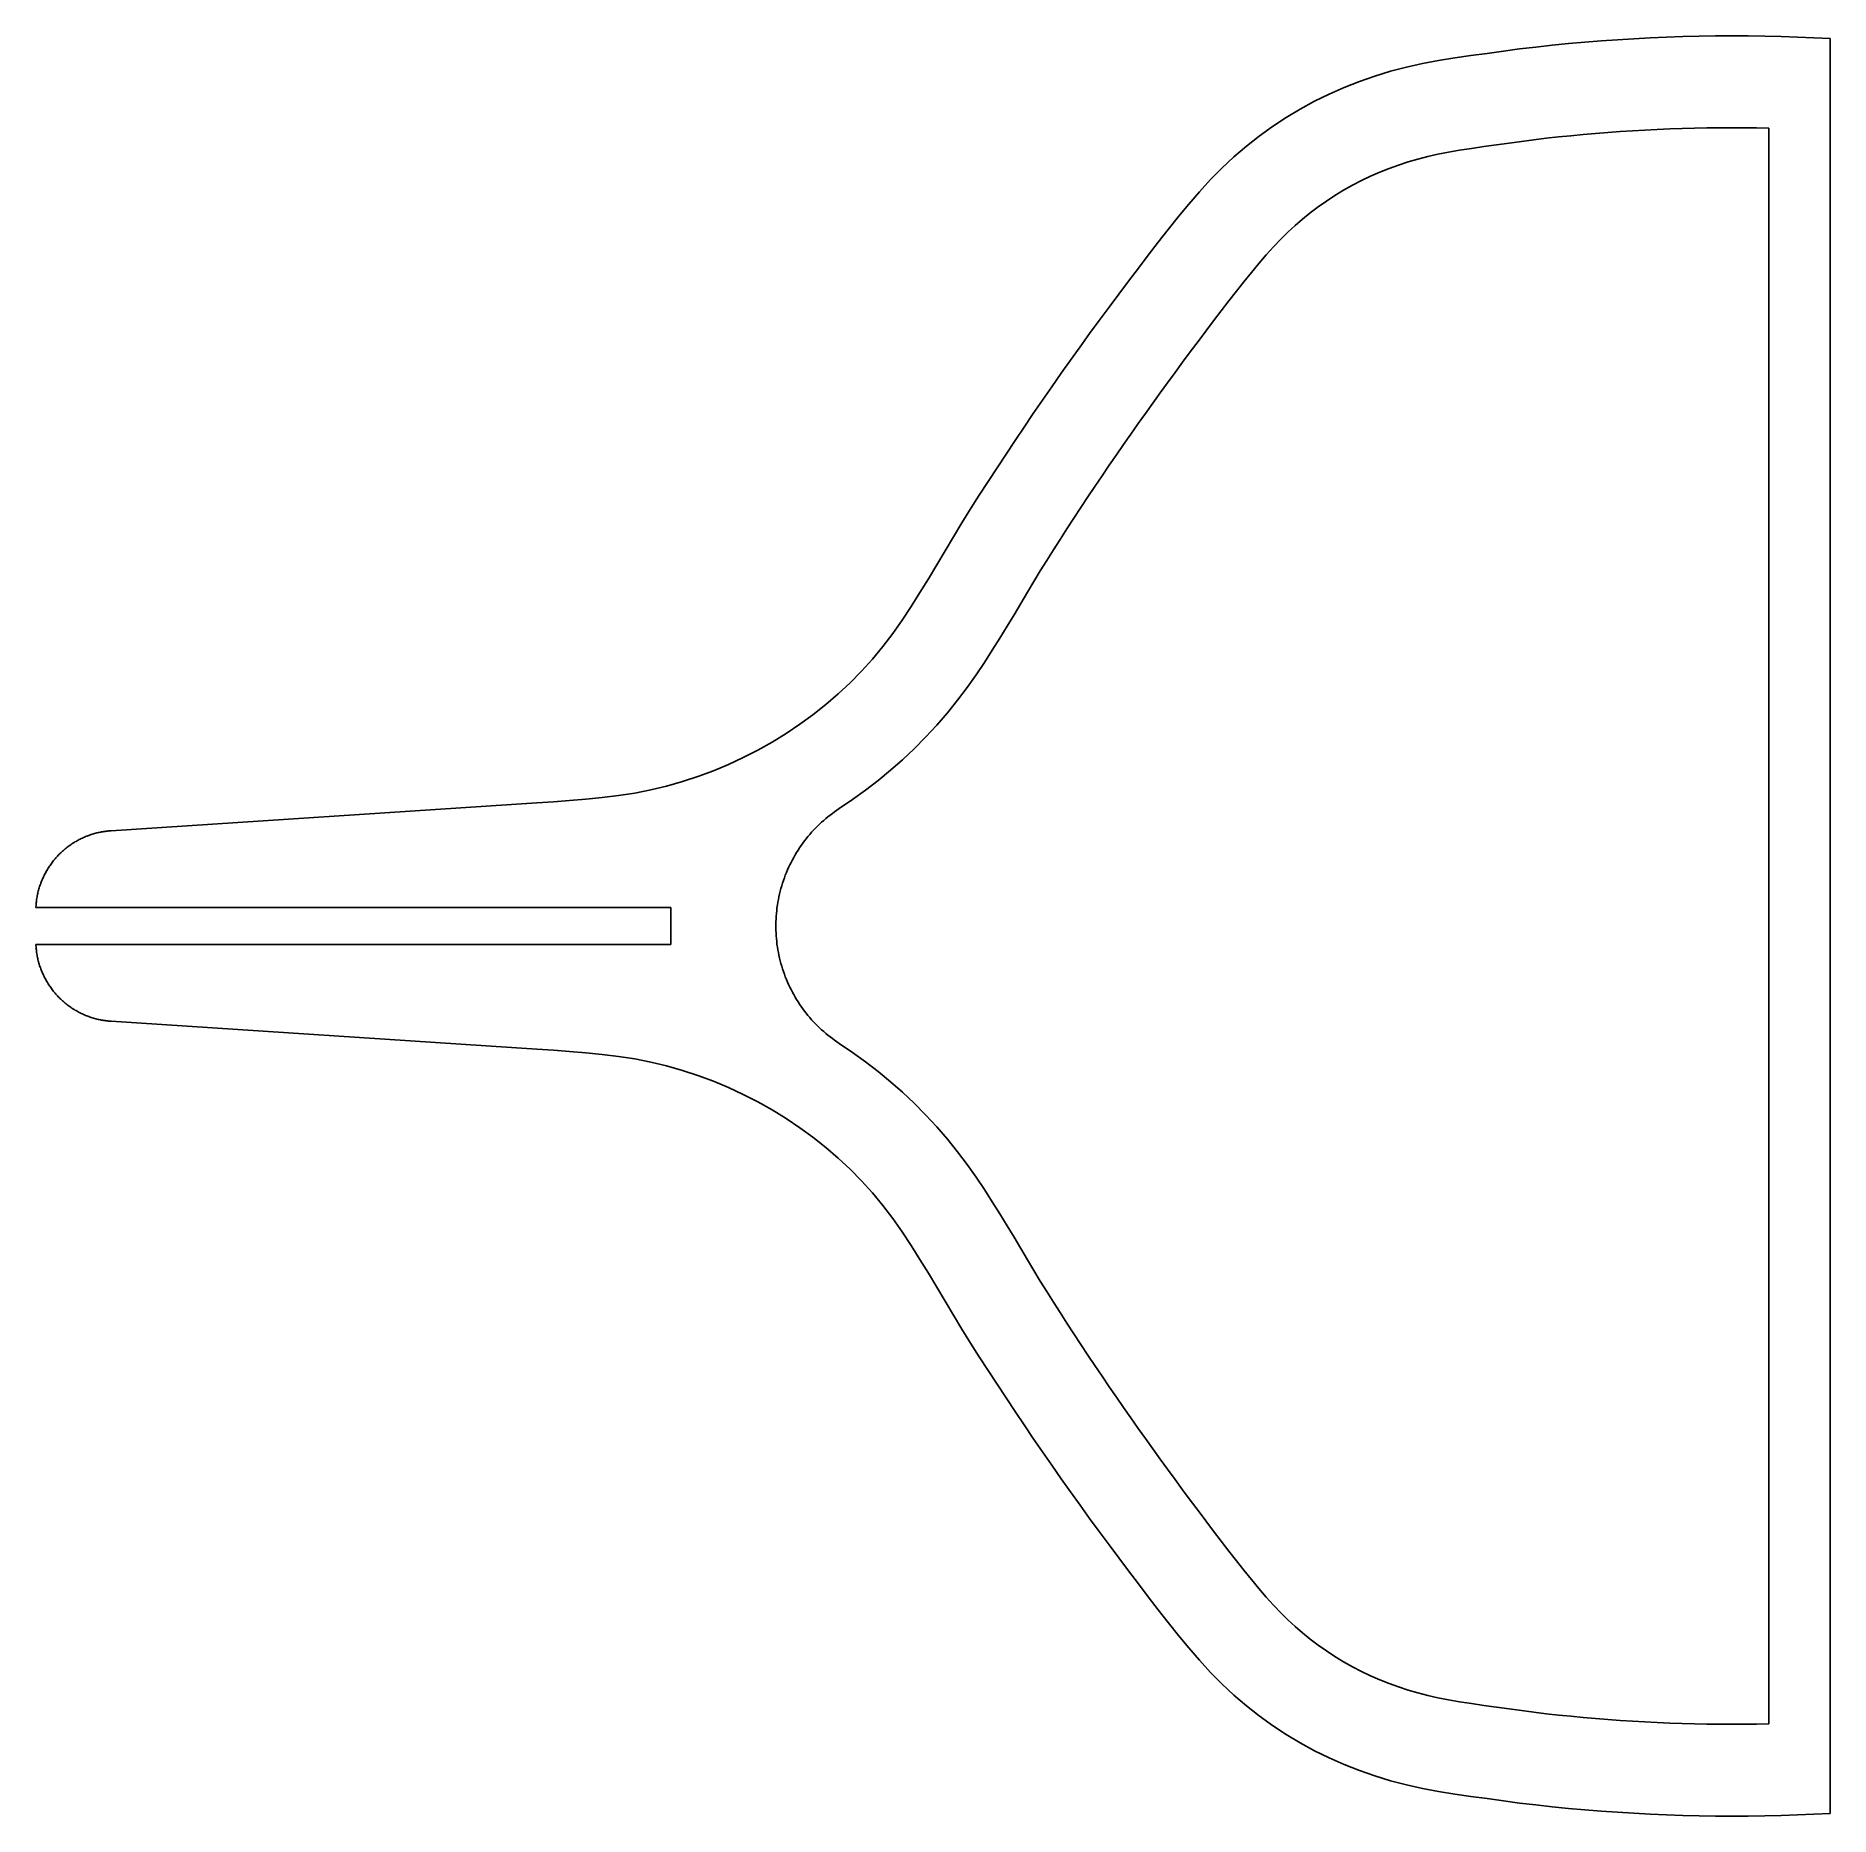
# Model space of a CAD drawing. Header units: metres. Extents: x -299 to -6, y -145 to 145.
import ezdxf

# ---------------------------------------------------------------- set-up
doc = ezdxf.new("R2010")
doc.units = ezdxf.units.M

msp = doc.modelspace()

# ---------------------------------------------------------------- linework, layer by layer
for p, q in [((-51.38, 143.77), (-54.03, 143.48)), ((-48.72, 144.04), (-51.38, 143.77)), ((-46.06, 144.28), (-48.72, 144.04)), ((-43.39, 144.49), (-46.06, 144.28)), ((-40.73, 144.68), (-43.39, 144.49)), ((-38.06, 144.84), (-40.73, 144.68)), ((-35.39, 144.98), (-38.06, 144.84)), ((-32.72, 145.1), (-35.39, 144.98)), ((-30.05, 145.18), (-32.72, 145.1)), ((-27.38, 145.25), (-30.05, 145.18)), ((-24.7, 145.29), (-27.38, 145.25)), ((-22.03, 145.3), (-24.7, 145.29)), ((-19.36, 145.29), (-22.03, 145.3)), ((-16.68, 145.25), (-19.36, 145.29)), ((-14.01, 145.19), (-16.68, 145.25)), ((-11.34, 145.1), (-14.01, 145.19)), ((-8.67, 144.99), (-11.34, 145.1)), ((-6, 144.85), (-8.67, 144.99)), ((-6, 144.85), (-6, -144.85)), ((-72.54, 140.78), (-75.15, 140.21)), ((-69.92, 141.27), (-72.54, 140.78)), ((-67.28, 141.69), (-69.92, 141.27)), ((-64.63, 142.08), (-67.28, 141.69)), ((-61.99, 142.45), (-64.63, 142.08)), ((-59.34, 142.82), (-61.99, 142.45)), ((-56.69, 143.16), (-59.34, 142.82)), ((-54.03, 143.48), (-56.69, 143.16)), ((-82.83, 137.87), (-85.32, 136.89)), ((-80.3, 138.75), (-82.83, 137.87)), ((-77.74, 139.53), (-80.3, 138.75)), ((-75.15, 140.21), (-77.74, 139.53)), ((-87.76, 135.8), (-90.16, 134.62)), ((-85.32, 136.89), (-87.76, 135.8)), ((-94.79, 131.95), (-97.03, 130.49)), ((-92.5, 133.33), (-94.79, 131.95)), ((-90.16, 134.62), (-92.5, 133.33)), ((-99.2, 128.93), (-101.3, 127.28)), ((-97.03, 130.49), (-99.2, 128.93)), ((-48.33, 129.01), (-50.34, 128.8)), ((-46.32, 129.2), (-48.33, 129.01)), ((-44.31, 129.37), (-46.32, 129.2)), ((-42.3, 129.53), (-44.31, 129.37)), ((-40.28, 129.67), (-42.3, 129.53)), ((-38.26, 129.8), (-40.28, 129.67)), ((-36.24, 129.92), (-38.26, 129.8)), ((-34.21, 130.02), (-36.24, 129.92)), ((-32.19, 130.1), (-34.21, 130.02)), ((-30.17, 130.17), (-32.19, 130.1)), ((-28.14, 130.23), (-30.17, 130.17)), ((-26.12, 130.27), (-28.14, 130.23)), ((-24.1, 130.29), (-26.12, 130.27)), ((-22.07, 130.3), (-24.1, 130.29)), ((-20.05, 130.29), (-22.07, 130.3)), ((-18.02, 130.27), (-20.05, 130.29)), ((-16, 130.23), (-18.02, 130.27)), ((-16, -130.23), (-16, 130.23)), ((-101.3, 127.28), (-103.33, 125.55)), ((-70.04, 125.98), (-71.69, 125.61)), ((-68.32, 126.32), (-70.04, 125.98)), ((-66.48, 126.63), (-68.32, 126.32)), ((-64.55, 126.93), (-66.48, 126.63)), ((-62.53, 127.23), (-64.55, 126.93)), ((-60.46, 127.52), (-62.53, 127.23)), ((-58.4, 127.81), (-60.46, 127.52)), ((-56.37, 128.08), (-58.4, 127.81)), ((-54.35, 128.34), (-56.37, 128.08)), ((-52.34, 128.58), (-54.35, 128.34)), ((-50.34, 128.8), (-52.34, 128.58)), ((-105.28, 123.73), (-107.14, 121.83)), ((-103.33, 125.55), (-105.28, 123.73)), ((-79.53, 123.05), (-81.03, 122.39)), ((-78.01, 123.66), (-79.53, 123.05)), ((-76.47, 124.22), (-78.01, 123.66)), ((-74.89, 124.73), (-76.47, 124.22)), ((-73.31, 125.19), (-74.89, 124.73)), ((-71.69, 125.61), (-73.31, 125.19)), ((-107.14, 121.83), (-108.94, 119.86)), ((-85.42, 120.1), (-86.83, 119.24)), ((-83.97, 120.92), (-85.42, 120.1)), ((-82.51, 121.68), (-83.97, 120.92)), ((-81.03, 122.39), (-82.51, 121.68)), ((-110.69, 117.85), (-112.39, 115.8)), ((-108.94, 119.86), (-110.69, 117.85)), ((-89.57, 117.4), (-90.87, 116.41)), ((-88.22, 118.34), (-89.57, 117.4)), ((-86.83, 119.24), (-88.22, 118.34)), ((-112.39, 115.8), (-114.06, 113.72)), ((-93.34, 114.36), (-94.51, 113.27)), ((-92.14, 115.4), (-93.34, 114.36)), ((-90.87, 116.41), (-92.14, 115.4)), ((-115.7, 111.62), (-117.32, 109.51)), ((-114.06, 113.72), (-115.7, 111.62)), ((-95.67, 112.12), (-96.85, 110.88)), ((-94.51, 113.27), (-95.67, 112.12)), ((-117.32, 109.51), (-118.93, 107.38)), ((-98.04, 109.55), (-99.25, 108.14)), ((-96.85, 110.88), (-98.04, 109.55)), ((-118.93, 107.38), (-120.53, 105.26)), ((-100.47, 106.68), (-101.69, 105.17)), ((-99.25, 108.14), (-100.47, 106.68)), ((-122.13, 103.13), (-123.72, 100.99)), ((-120.53, 105.26), (-122.13, 103.13)), ((-102.92, 103.62), (-104.15, 102.03)), ((-101.69, 105.17), (-102.92, 103.62)), ((-123.72, 100.99), (-125.31, 98.86)), ((-105.39, 100.41), (-106.65, 98.76)), ((-104.15, 102.03), (-105.39, 100.41)), ((-126.88, 96.71), (-128.45, 94.55)), ((-125.31, 98.86), (-126.88, 96.71)), ((-107.91, 97.08), (-109.18, 95.39)), ((-106.65, 98.76), (-107.91, 97.08)), ((-128.45, 94.55), (-130, 92.39)), ((-109.18, 95.39), (-110.45, 93.7)), ((-130, 92.39), (-131.54, 90.22)), ((-111.7, 92.03), (-112.94, 90.36)), ((-110.45, 93.7), (-111.7, 92.03)), ((-133.06, 88.03), (-134.58, 85.84)), ((-131.54, 90.22), (-133.06, 88.03)), ((-114.17, 88.69), (-115.38, 87.02)), ((-112.94, 90.36), (-114.17, 88.69)), ((-134.58, 85.84), (-136.08, 83.65)), ((-116.59, 85.36), (-117.78, 83.68)), ((-115.38, 87.02), (-116.59, 85.36)), ((-136.08, 83.65), (-137.57, 81.44)), ((-117.78, 83.68), (-118.97, 82)), ((-139.05, 79.23), (-140.53, 77.01)), ((-137.57, 81.44), (-139.05, 79.23)), ((-120.16, 80.31), (-121.34, 78.62)), ((-118.97, 82), (-120.16, 80.31)), ((-140.53, 77.01), (-141.99, 74.79)), ((-122.51, 76.91), (-123.68, 75.2)), ((-121.34, 78.62), (-122.51, 76.91)), ((-141.99, 74.79), (-143.45, 72.56)), ((-124.85, 73.48), (-126.01, 71.76)), ((-123.68, 75.2), (-124.85, 73.48)), ((-144.89, 70.32), (-146.31, 68.07)), ((-143.45, 72.56), (-144.89, 70.32)), ((-126.01, 71.76), (-127.16, 70.03)), ((-146.31, 68.07), (-147.72, 65.81)), ((-128.31, 68.29), (-129.45, 66.56)), ((-127.16, 70.03), (-128.31, 68.29)), ((-147.72, 65.81), (-149.1, 63.54)), ((-130.58, 64.83), (-131.7, 63.1)), ((-129.45, 66.56), (-130.58, 64.83)), ((-149.1, 63.54), (-150.46, 61.26)), ((-131.7, 63.1), (-132.8, 61.38)), ((-151.83, 58.97), (-153.2, 56.69)), ((-150.46, 61.26), (-151.83, 58.97)), ((-133.88, 59.67), (-134.93, 57.96)), ((-132.8, 61.38), (-133.88, 59.67)), ((-153.2, 56.69), (-154.59, 54.42)), ((-135.98, 56.24), (-137.04, 54.48)), ((-134.93, 57.96), (-135.98, 56.24)), ((-154.59, 54.42), (-156.01, 52.16)), ((-137.04, 54.48), (-138.12, 52.67)), ((-157.48, 49.94), (-159.02, 47.76)), ((-156.01, 52.16), (-157.48, 49.94)), ((-139.22, 50.82), (-140.36, 48.92)), ((-138.12, 52.67), (-139.22, 50.82)), ((-159.02, 47.76), (-160.62, 45.63)), ((-141.54, 46.99), (-142.77, 45.03)), ((-140.36, 48.92), (-141.54, 46.99)), ((-160.62, 45.63), (-162.32, 43.58)), ((-142.77, 45.03), (-144.06, 43.03)), ((-164.1, 41.6), (-165.98, 39.71)), ((-162.32, 43.58), (-164.1, 41.6)), ((-144.06, 43.03), (-145.43, 41)), ((-165.98, 39.71), (-167.94, 37.89)), ((-146.88, 38.95), (-148.43, 36.88)), ((-145.43, 41), (-146.88, 38.95)), ((-169.96, 36.15), (-172.06, 34.49)), ((-167.94, 37.89), (-169.96, 36.15)), ((-148.43, 36.88), (-150.08, 34.81)), ((-174.21, 32.92), (-176.43, 31.43)), ((-172.06, 34.49), (-174.21, 32.92)), ((-151.84, 32.77), (-153.67, 30.82)), ((-150.08, 34.81), (-151.84, 32.77)), ((-178.71, 30.03), (-181.04, 28.72)), ((-176.43, 31.43), (-178.71, 30.03)), ((-153.67, 30.82), (-155.54, 28.94)), ((-185.84, 26.38), (-188.31, 25.35)), ((-183.42, 27.5), (-185.84, 26.38)), ((-181.04, 28.72), (-183.42, 27.5)), ((-157.45, 27.15), (-159.41, 25.43)), ((-155.54, 28.94), (-157.45, 27.15)), ((-193.36, 23.58), (-195.93, 22.84)), ((-190.82, 24.42), (-193.36, 23.58)), ((-188.31, 25.35), (-190.82, 24.42)), ((-161.42, 23.77), (-163.48, 22.18)), ((-159.41, 25.43), (-161.42, 23.77)), ((-209.1, 20.69), (-211.77, 20.46)), ((-206.44, 20.95), (-209.1, 20.69)), ((-203.79, 21.28), (-206.44, 20.95)), ((-201.15, 21.69), (-203.79, 21.28)), ((-198.53, 22.21), (-201.15, 21.69)), ((-195.93, 22.84), (-198.53, 22.21)), ((-165.59, 20.65), (-167.75, 19.18)), ((-163.48, 22.18), (-165.59, 20.65)), ((-217.1, 20.08), (-286.64, 15.55)), ((-214.43, 20.26), (-217.1, 20.08)), ((-211.77, 20.46), (-214.43, 20.26)), ((-169.6, 17.83), (-169.96, 17.54)), ((-169.24, 18.11), (-169.6, 17.83)), ((-168.88, 18.39), (-169.24, 18.11)), ((-168.51, 18.66), (-168.88, 18.39)), ((-168.13, 18.92), (-168.51, 18.66)), ((-167.75, 19.18), (-168.13, 18.92)), ((-290.6, 14.66), (-290.78, 14.59)), ((-290.42, 14.73), (-290.6, 14.66)), ((-290.24, 14.8), (-290.42, 14.73)), ((-290.06, 14.86), (-290.24, 14.8)), ((-289.87, 14.92), (-290.06, 14.86)), ((-289.69, 14.98), (-289.87, 14.92)), ((-289.5, 15.04), (-289.69, 14.98)), ((-289.31, 15.09), (-289.5, 15.04)), ((-289.13, 15.14), (-289.31, 15.09)), ((-288.94, 15.19), (-289.13, 15.14)), ((-288.75, 15.24), (-288.94, 15.19)), ((-288.56, 15.28), (-288.75, 15.24)), ((-288.37, 15.32), (-288.56, 15.28)), ((-288.18, 15.35), (-288.37, 15.32)), ((-287.99, 15.39), (-288.18, 15.35)), ((-287.8, 15.42), (-287.99, 15.39)), ((-287.61, 15.45), (-287.8, 15.42)), ((-287.41, 15.47), (-287.61, 15.45)), ((-287.22, 15.5), (-287.41, 15.47)), ((-287.03, 15.52), (-287.22, 15.5)), ((-286.83, 15.53), (-287.03, 15.52)), ((-286.64, 15.55), (-286.83, 15.53)), ((-172.56, 14.96), (-172.86, 14.6)), ((-172.26, 15.3), (-172.56, 14.96)), ((-171.95, 15.64), (-172.26, 15.3)), ((-171.63, 15.97), (-171.95, 15.64)), ((-171.31, 16.3), (-171.63, 15.97)), ((-170.98, 16.62), (-171.31, 16.3)), ((-170.65, 16.93), (-170.98, 16.62)), ((-170.3, 17.24), (-170.65, 16.93)), ((-169.96, 17.54), (-170.3, 17.24)), ((-294.97, 11.83), (-295.11, 11.69)), ((-294.83, 11.96), (-294.97, 11.83)), ((-294.69, 12.1), (-294.83, 11.96)), ((-294.54, 12.23), (-294.69, 12.1)), ((-294.4, 12.35), (-294.54, 12.23)), ((-294.25, 12.48), (-294.4, 12.35)), ((-294.1, 12.6), (-294.25, 12.48)), ((-293.95, 12.73), (-294.1, 12.6)), ((-293.8, 12.85), (-293.95, 12.73)), ((-293.64, 12.96), (-293.8, 12.85)), ((-293.49, 13.08), (-293.64, 12.96)), ((-293.33, 13.19), (-293.49, 13.08)), ((-293.17, 13.3), (-293.33, 13.19)), ((-293.01, 13.41), (-293.17, 13.3)), ((-292.85, 13.51), (-293.01, 13.41)), ((-292.68, 13.62), (-292.85, 13.51)), ((-292.52, 13.72), (-292.68, 13.62)), ((-292.35, 13.82), (-292.52, 13.72)), ((-292.18, 13.91), (-292.35, 13.82)), ((-292.01, 14.01), (-292.18, 13.91)), ((-291.84, 14.1), (-292.01, 14.01)), ((-291.66, 14.18), (-291.84, 14.1)), ((-291.49, 14.27), (-291.66, 14.18)), ((-291.32, 14.35), (-291.49, 14.27)), ((-291.14, 14.43), (-291.32, 14.35)), ((-290.96, 14.51), (-291.14, 14.43)), ((-290.78, 14.59), (-290.96, 14.51)), ((-174.73, 11.99), (-174.96, 11.6)), ((-174.48, 12.38), (-174.73, 11.99)), ((-174.23, 12.77), (-174.48, 12.38)), ((-173.97, 13.14), (-174.23, 12.77)), ((-173.7, 13.52), (-173.97, 13.14)), ((-173.43, 13.89), (-173.7, 13.52)), ((-173.15, 14.25), (-173.43, 13.89)), ((-172.86, 14.6), (-173.15, 14.25)), ((-297.21, 8.92), (-297.3, 8.75)), ((-297.11, 9.08), (-297.21, 8.92)), ((-297.01, 9.25), (-297.11, 9.08)), ((-296.91, 9.42), (-297.01, 9.25)), ((-296.81, 9.58), (-296.91, 9.42)), ((-296.7, 9.74), (-296.81, 9.58)), ((-296.59, 9.9), (-296.7, 9.74)), ((-296.48, 10.06), (-296.59, 9.9)), ((-296.37, 10.22), (-296.48, 10.06)), ((-296.25, 10.37), (-296.37, 10.22)), ((-296.13, 10.53), (-296.25, 10.37)), ((-296.01, 10.68), (-296.13, 10.53)), ((-295.89, 10.83), (-296.01, 10.68)), ((-295.76, 10.98), (-295.89, 10.83)), ((-295.64, 11.12), (-295.76, 10.98)), ((-295.51, 11.27), (-295.64, 11.12)), ((-295.38, 11.41), (-295.51, 11.27)), ((-295.24, 11.55), (-295.38, 11.41)), ((-295.11, 11.69), (-295.24, 11.55)), ((-176.21, 9.15), (-176.39, 8.72)), ((-176.02, 9.57), (-176.21, 9.15)), ((-175.83, 9.98), (-176.02, 9.57)), ((-175.62, 10.39), (-175.83, 9.98)), ((-175.41, 10.8), (-175.62, 10.39)), ((-175.19, 11.2), (-175.41, 10.8)), ((-174.96, 11.6), (-175.19, 11.2)), ((-298.46, 5.87), (-298.51, 5.68)), ((-298.41, 6.06), (-298.46, 5.87)), ((-298.35, 6.24), (-298.41, 6.06)), ((-298.3, 6.43), (-298.35, 6.24)), ((-298.24, 6.61), (-298.3, 6.43)), ((-298.17, 6.8), (-298.24, 6.61)), ((-298.11, 6.98), (-298.17, 6.8)), ((-298.04, 7.16), (-298.11, 6.98)), ((-297.97, 7.34), (-298.04, 7.16)), ((-297.89, 7.52), (-297.97, 7.34)), ((-297.82, 7.7), (-297.89, 7.52)), ((-297.74, 7.88), (-297.82, 7.7)), ((-297.66, 8.05), (-297.74, 7.88)), ((-297.57, 8.23), (-297.66, 8.05)), ((-297.49, 8.4), (-297.57, 8.23)), ((-297.4, 8.57), (-297.49, 8.4)), ((-297.3, 8.75), (-297.4, 8.57)), ((-177.28, 6.12), (-177.4, 5.68)), ((-177.15, 6.56), (-177.28, 6.12)), ((-177.02, 7), (-177.15, 6.56)), ((-176.87, 7.44), (-177.02, 7)), ((-176.72, 7.87), (-176.87, 7.44)), ((-176.56, 8.3), (-176.72, 7.87)), ((-176.39, 8.72), (-176.56, 8.3)), ((-298.89, 3.19), (-298.9, 3)), ((-195.26, 3), (-298.9, 3)), ((-298.88, 3.39), (-298.89, 3.19)), ((-298.87, 3.58), (-298.88, 3.39)), ((-298.85, 3.77), (-298.87, 3.58)), ((-298.83, 3.97), (-298.85, 3.77)), ((-298.8, 4.16), (-298.83, 3.97)), ((-298.78, 4.35), (-298.8, 4.16)), ((-298.75, 4.54), (-298.78, 4.35)), ((-298.71, 4.74), (-298.75, 4.54)), ((-298.68, 4.93), (-298.71, 4.74)), ((-298.64, 5.12), (-298.68, 4.93)), ((-298.6, 5.31), (-298.64, 5.12)), ((-298.56, 5.49), (-298.6, 5.31)), ((-298.51, 5.68), (-298.56, 5.49)), ((-195.26, 3), (-195.26, -3)), ((-177.92, 2.97), (-177.97, 2.52)), ((-177.85, 3.43), (-177.92, 2.97)), ((-177.78, 3.88), (-177.85, 3.43)), ((-177.7, 4.33), (-177.78, 3.88)), ((-177.61, 4.78), (-177.7, 4.33)), ((-177.51, 5.23), (-177.61, 4.78)), ((-177.4, 5.68), (-177.51, 5.23)), ((-178.1, 0.69), (-178.11, 0.23)), ((-178.11, 0.23), (-178.11, -0.23)), ((-178.08, 1.15), (-178.1, 0.69)), ((-178.06, 1.6), (-178.08, 1.15)), ((-178.02, 2.06), (-178.06, 1.6)), ((-177.97, 2.52), (-178.02, 2.06)), ((-178.11, -0.23), (-178.1, -0.69)), ((-178.1, -0.69), (-178.08, -1.15)), ((-178.08, -1.15), (-178.06, -1.6)), ((-178.06, -1.6), (-178.02, -2.06)), ((-178.02, -2.06), (-177.97, -2.52)), ((-177.97, -2.52), (-177.92, -2.97)), ((-195.26, -3), (-298.9, -3)), ((-298.89, -3.19), (-298.9, -3)), ((-298.88, -3.39), (-298.89, -3.19)), ((-298.87, -3.58), (-298.88, -3.39)), ((-298.85, -3.77), (-298.87, -3.58)), ((-298.83, -3.97), (-298.85, -3.77)), ((-298.8, -4.16), (-298.83, -3.97)), ((-298.78, -4.35), (-298.8, -4.16)), ((-298.75, -4.54), (-298.78, -4.35)), ((-298.71, -4.74), (-298.75, -4.54)), ((-298.68, -4.93), (-298.71, -4.74)), ((-298.64, -5.12), (-298.68, -4.93)), ((-298.6, -5.31), (-298.64, -5.12)), ((-298.56, -5.49), (-298.6, -5.31)), ((-298.51, -5.68), (-298.56, -5.49)), ((-298.46, -5.87), (-298.51, -5.68)), ((-177.92, -2.97), (-177.85, -3.43)), ((-177.85, -3.43), (-177.78, -3.88)), ((-177.78, -3.88), (-177.7, -4.33)), ((-177.7, -4.33), (-177.61, -4.78)), ((-177.61, -4.78), (-177.51, -5.23)), ((-177.51, -5.23), (-177.4, -5.68)), ((-177.4, -5.68), (-177.28, -6.12)), ((-298.41, -6.06), (-298.46, -5.87)), ((-298.35, -6.24), (-298.41, -6.06)), ((-298.3, -6.43), (-298.35, -6.24)), ((-298.24, -6.61), (-298.3, -6.43)), ((-298.17, -6.8), (-298.24, -6.61)), ((-298.11, -6.98), (-298.17, -6.8)), ((-298.04, -7.16), (-298.11, -6.98)), ((-297.97, -7.34), (-298.04, -7.16)), ((-297.89, -7.52), (-297.97, -7.34)), ((-297.82, -7.7), (-297.89, -7.52)), ((-297.74, -7.88), (-297.82, -7.7)), ((-297.66, -8.05), (-297.74, -7.88)), ((-297.57, -8.23), (-297.66, -8.05)), ((-297.49, -8.4), (-297.57, -8.23)), ((-297.4, -8.57), (-297.49, -8.4)), ((-297.3, -8.75), (-297.4, -8.57)), ((-297.21, -8.92), (-297.3, -8.75)), ((-177.28, -6.12), (-177.15, -6.56)), ((-177.15, -6.56), (-177.02, -7)), ((-177.02, -7), (-176.87, -7.44)), ((-176.87, -7.44), (-176.72, -7.87)), ((-176.72, -7.87), (-176.56, -8.3)), ((-176.56, -8.3), (-176.39, -8.72)), ((-176.39, -8.72), (-176.21, -9.15)), ((-297.11, -9.08), (-297.21, -8.92)), ((-297.01, -9.25), (-297.11, -9.08)), ((-296.91, -9.42), (-297.01, -9.25)), ((-296.81, -9.58), (-296.91, -9.42)), ((-296.7, -9.74), (-296.81, -9.58)), ((-296.59, -9.9), (-296.7, -9.74)), ((-296.48, -10.06), (-296.59, -9.9)), ((-296.37, -10.22), (-296.48, -10.06)), ((-296.25, -10.37), (-296.37, -10.22)), ((-296.13, -10.53), (-296.25, -10.37)), ((-296.01, -10.68), (-296.13, -10.53)), ((-295.89, -10.83), (-296.01, -10.68)), ((-295.76, -10.98), (-295.89, -10.83)), ((-295.64, -11.12), (-295.76, -10.98)), ((-295.51, -11.27), (-295.64, -11.12)), ((-295.38, -11.41), (-295.51, -11.27)), ((-295.24, -11.55), (-295.38, -11.41)), ((-295.11, -11.69), (-295.24, -11.55)), ((-294.97, -11.83), (-295.11, -11.69)), ((-176.21, -9.15), (-176.02, -9.57)), ((-176.02, -9.57), (-175.83, -9.98)), ((-175.83, -9.98), (-175.62, -10.39)), ((-175.62, -10.39), (-175.41, -10.8)), ((-175.41, -10.8), (-175.19, -11.2)), ((-175.19, -11.2), (-174.96, -11.6)), ((-174.96, -11.6), (-174.73, -11.99)), ((-294.83, -11.96), (-294.97, -11.83)), ((-294.69, -12.1), (-294.83, -11.96)), ((-294.54, -12.23), (-294.69, -12.1)), ((-294.4, -12.35), (-294.54, -12.23)), ((-294.25, -12.48), (-294.4, -12.35)), ((-294.1, -12.6), (-294.25, -12.48)), ((-293.95, -12.73), (-294.1, -12.6)), ((-293.8, -12.85), (-293.95, -12.73)), ((-293.64, -12.96), (-293.8, -12.85)), ((-293.49, -13.08), (-293.64, -12.96)), ((-293.33, -13.19), (-293.49, -13.08)), ((-293.17, -13.3), (-293.33, -13.19)), ((-293.01, -13.41), (-293.17, -13.3)), ((-292.85, -13.51), (-293.01, -13.41)), ((-292.68, -13.62), (-292.85, -13.51)), ((-292.52, -13.72), (-292.68, -13.62)), ((-292.35, -13.82), (-292.52, -13.72)), ((-292.18, -13.91), (-292.35, -13.82)), ((-292.01, -14.01), (-292.18, -13.91)), ((-291.84, -14.1), (-292.01, -14.01)), ((-291.66, -14.18), (-291.84, -14.1)), ((-291.49, -14.27), (-291.66, -14.18)), ((-291.32, -14.35), (-291.49, -14.27)), ((-291.14, -14.43), (-291.32, -14.35)), ((-290.96, -14.51), (-291.14, -14.43)), ((-290.78, -14.59), (-290.96, -14.51)), ((-290.6, -14.66), (-290.78, -14.59)), ((-174.73, -11.99), (-174.48, -12.38)), ((-174.48, -12.38), (-174.23, -12.77)), ((-174.23, -12.77), (-173.97, -13.14)), ((-173.97, -13.14), (-173.7, -13.52)), ((-173.7, -13.52), (-173.43, -13.89)), ((-173.43, -13.89), (-173.15, -14.25)), ((-173.15, -14.25), (-172.86, -14.6)), ((-172.86, -14.6), (-172.56, -14.96)), ((-290.42, -14.73), (-290.6, -14.66)), ((-290.24, -14.8), (-290.42, -14.73)), ((-290.06, -14.86), (-290.24, -14.8)), ((-289.87, -14.92), (-290.06, -14.86)), ((-289.69, -14.98), (-289.87, -14.92)), ((-289.5, -15.04), (-289.69, -14.98)), ((-289.31, -15.09), (-289.5, -15.04)), ((-289.13, -15.14), (-289.31, -15.09)), ((-288.94, -15.19), (-289.13, -15.14)), ((-288.75, -15.24), (-288.94, -15.19)), ((-288.56, -15.28), (-288.75, -15.24)), ((-288.37, -15.32), (-288.56, -15.28)), ((-288.18, -15.35), (-288.37, -15.32)), ((-287.99, -15.39), (-288.18, -15.35)), ((-287.8, -15.42), (-287.99, -15.39)), ((-287.61, -15.45), (-287.8, -15.42)), ((-287.41, -15.47), (-287.61, -15.45)), ((-287.22, -15.5), (-287.41, -15.47)), ((-287.03, -15.52), (-287.22, -15.5)), ((-286.83, -15.53), (-287.03, -15.52)), ((-286.64, -15.55), (-286.83, -15.53)), ((-217.1, -20.08), (-286.64, -15.55)), ((-172.56, -14.96), (-172.26, -15.3)), ((-172.26, -15.3), (-171.95, -15.64)), ((-171.95, -15.64), (-171.63, -15.97)), ((-171.63, -15.97), (-171.31, -16.3)), ((-171.31, -16.3), (-170.98, -16.62)), ((-170.98, -16.62), (-170.65, -16.93)), ((-170.65, -16.93), (-170.3, -17.24)), ((-170.3, -17.24), (-169.96, -17.54)), ((-169.96, -17.54), (-169.6, -17.83)), ((-214.43, -20.26), (-217.1, -20.08)), ((-211.77, -20.46), (-214.43, -20.26)), ((-209.1, -20.69), (-211.77, -20.46)), ((-169.6, -17.83), (-169.24, -18.11)), ((-169.24, -18.11), (-168.88, -18.39)), ((-168.88, -18.39), (-168.51, -18.66)), ((-168.51, -18.66), (-168.13, -18.92)), ((-168.13, -18.92), (-167.75, -19.18)), ((-165.59, -20.65), (-167.75, -19.18)), ((-206.44, -20.95), (-209.1, -20.69)), ((-203.79, -21.28), (-206.44, -20.95)), ((-201.15, -21.69), (-203.79, -21.28)), ((-198.53, -22.21), (-201.15, -21.69)), ((-195.93, -22.84), (-198.53, -22.21)), ((-193.36, -23.58), (-195.93, -22.84)), ((-163.48, -22.18), (-165.59, -20.65)), ((-161.42, -23.77), (-163.48, -22.18)), ((-190.82, -24.42), (-193.36, -23.58)), ((-188.31, -25.35), (-190.82, -24.42)), ((-185.84, -26.38), (-188.31, -25.35)), ((-159.41, -25.43), (-161.42, -23.77)), ((-157.45, -27.15), (-159.41, -25.43)), ((-183.42, -27.5), (-185.84, -26.38)), ((-181.04, -28.72), (-183.42, -27.5)), ((-178.71, -30.03), (-181.04, -28.72)), ((-155.54, -28.94), (-157.45, -27.15)), ((-153.67, -30.82), (-155.54, -28.94)), ((-176.43, -31.43), (-178.71, -30.03)), ((-174.21, -32.92), (-176.43, -31.43)), ((-151.84, -32.77), (-153.67, -30.82)), ((-172.06, -34.49), (-174.21, -32.92)), ((-169.96, -36.15), (-172.06, -34.49)), ((-150.08, -34.81), (-151.84, -32.77)), ((-148.43, -36.88), (-150.08, -34.81)), ((-167.94, -37.89), (-169.96, -36.15)), ((-165.98, -39.71), (-167.94, -37.89)), ((-146.88, -38.95), (-148.43, -36.88)), ((-164.1, -41.6), (-165.98, -39.71)), ((-145.43, -41), (-146.88, -38.95)), ((-144.06, -43.03), (-145.43, -41)), ((-162.32, -43.58), (-164.1, -41.6)), ((-160.62, -45.63), (-162.32, -43.58)), ((-142.77, -45.03), (-144.06, -43.03)), ((-159.02, -47.76), (-160.62, -45.63)), ((-141.54, -46.99), (-142.77, -45.03)), ((-157.48, -49.94), (-159.02, -47.76)), ((-140.36, -48.92), (-141.54, -46.99)), ((-139.22, -50.82), (-140.36, -48.92)), ((-156.01, -52.16), (-157.48, -49.94)), ((-154.59, -54.42), (-156.01, -52.16)), ((-138.12, -52.67), (-139.22, -50.82)), ((-137.04, -54.48), (-138.12, -52.67)), ((-153.2, -56.69), (-154.59, -54.42)), ((-135.98, -56.24), (-137.04, -54.48)), ((-151.83, -58.97), (-153.2, -56.69)), ((-134.93, -57.96), (-135.98, -56.24)), ((-133.88, -59.67), (-134.93, -57.96)), ((-150.46, -61.26), (-151.83, -58.97)), ((-149.1, -63.54), (-150.46, -61.26)), ((-132.8, -61.38), (-133.88, -59.67)), ((-131.7, -63.1), (-132.8, -61.38)), ((-147.72, -65.81), (-149.1, -63.54)), ((-130.58, -64.83), (-131.7, -63.1)), ((-146.31, -68.07), (-147.72, -65.81)), ((-129.45, -66.56), (-130.58, -64.83)), ((-128.31, -68.29), (-129.45, -66.56)), ((-144.89, -70.32), (-146.31, -68.07)), ((-127.16, -70.03), (-128.31, -68.29)), ((-126.01, -71.76), (-127.16, -70.03)), ((-143.45, -72.56), (-144.89, -70.32)), ((-141.99, -74.79), (-143.45, -72.56)), ((-124.85, -73.48), (-126.01, -71.76)), ((-140.53, -77.01), (-141.99, -74.79)), ((-123.68, -75.2), (-124.85, -73.48)), ((-122.51, -76.91), (-123.68, -75.2)), ((-139.05, -79.23), (-140.53, -77.01)), ((-121.34, -78.62), (-122.51, -76.91)), ((-120.16, -80.31), (-121.34, -78.62)), ((-137.57, -81.44), (-139.05, -79.23)), ((-136.08, -83.65), (-137.57, -81.44)), ((-118.97, -82), (-120.16, -80.31)), ((-117.78, -83.68), (-118.97, -82)), ((-134.58, -85.84), (-136.08, -83.65)), ((-116.59, -85.36), (-117.78, -83.68)), ((-133.06, -88.03), (-134.58, -85.84)), ((-115.38, -87.02), (-116.59, -85.36)), ((-114.17, -88.69), (-115.38, -87.02)), ((-131.54, -90.22), (-133.06, -88.03)), ((-130, -92.39), (-131.54, -90.22)), ((-112.94, -90.36), (-114.17, -88.69)), ((-111.7, -92.03), (-112.94, -90.36)), ((-128.45, -94.55), (-130, -92.39)), ((-110.45, -93.7), (-111.7, -92.03)), ((-109.18, -95.39), (-110.45, -93.7)), ((-126.88, -96.71), (-128.45, -94.55)), ((-107.91, -97.08), (-109.18, -95.39)), ((-125.31, -98.86), (-126.88, -96.71)), ((-123.72, -100.99), (-125.31, -98.86)), ((-106.65, -98.76), (-107.91, -97.08)), ((-105.39, -100.41), (-106.65, -98.76)), ((-122.13, -103.13), (-123.72, -100.99)), ((-104.15, -102.03), (-105.39, -100.41)), ((-102.92, -103.62), (-104.15, -102.03)), ((-120.53, -105.26), (-122.13, -103.13)), ((-118.93, -107.38), (-120.53, -105.26)), ((-101.69, -105.17), (-102.92, -103.62)), ((-100.47, -106.68), (-101.69, -105.17)), ((-117.32, -109.51), (-118.93, -107.38)), ((-99.25, -108.14), (-100.47, -106.68)), ((-98.04, -109.55), (-99.25, -108.14)), ((-115.7, -111.62), (-117.32, -109.51)), ((-96.85, -110.88), (-98.04, -109.55)), ((-95.67, -112.12), (-96.85, -110.88)), ((-114.06, -113.72), (-115.7, -111.62)), ((-112.39, -115.8), (-114.06, -113.72)), ((-94.51, -113.27), (-95.67, -112.12)), ((-93.34, -114.36), (-94.51, -113.27)), ((-110.69, -117.85), (-112.39, -115.8)), ((-92.14, -115.4), (-93.34, -114.36)), ((-90.87, -116.41), (-92.14, -115.4)), ((-89.57, -117.4), (-90.87, -116.41)), ((-108.94, -119.86), (-110.69, -117.85)), ((-107.14, -121.83), (-108.94, -119.86)), ((-88.22, -118.34), (-89.57, -117.4)), ((-86.83, -119.24), (-88.22, -118.34)), ((-85.42, -120.1), (-86.83, -119.24)), ((-105.28, -123.73), (-107.14, -121.83)), ((-83.97, -120.92), (-85.42, -120.1)), ((-82.51, -121.68), (-83.97, -120.92)), ((-81.03, -122.39), (-82.51, -121.68)), ((-79.53, -123.05), (-81.03, -122.39)), ((-103.33, -125.55), (-105.28, -123.73)), ((-101.3, -127.28), (-103.33, -125.55)), ((-78.01, -123.66), (-79.53, -123.05)), ((-76.47, -124.22), (-78.01, -123.66)), ((-74.89, -124.73), (-76.47, -124.22)), ((-73.31, -125.19), (-74.89, -124.73)), ((-71.69, -125.61), (-73.31, -125.19)), ((-70.04, -125.98), (-71.69, -125.61)), ((-99.2, -128.93), (-101.3, -127.28)), ((-68.32, -126.32), (-70.04, -125.98)), ((-66.48, -126.63), (-68.32, -126.32)), ((-64.55, -126.93), (-66.48, -126.63)), ((-62.53, -127.23), (-64.55, -126.93)), ((-60.46, -127.52), (-62.53, -127.23)), ((-58.4, -127.81), (-60.46, -127.52)), ((-56.37, -128.08), (-58.4, -127.81)), ((-54.35, -128.34), (-56.37, -128.08)), ((-52.34, -128.58), (-54.35, -128.34)), ((-50.34, -128.8), (-52.34, -128.58)), ((-48.33, -129.01), (-50.34, -128.8)), ((-97.03, -130.49), (-99.2, -128.93)), ((-94.79, -131.95), (-97.03, -130.49)), ((-46.32, -129.2), (-48.33, -129.01)), ((-44.31, -129.37), (-46.32, -129.2)), ((-42.3, -129.53), (-44.31, -129.37)), ((-40.28, -129.67), (-42.3, -129.53)), ((-38.26, -129.8), (-40.28, -129.67)), ((-36.24, -129.92), (-38.26, -129.8)), ((-34.21, -130.02), (-36.24, -129.92)), ((-32.19, -130.1), (-34.21, -130.02)), ((-30.17, -130.17), (-32.19, -130.1)), ((-28.14, -130.23), (-30.17, -130.17)), ((-26.12, -130.27), (-28.14, -130.23)), ((-24.1, -130.29), (-26.12, -130.27)), ((-22.07, -130.3), (-24.1, -130.29)), ((-20.05, -130.29), (-22.07, -130.3)), ((-18.02, -130.27), (-20.05, -130.29)), ((-16, -130.23), (-18.02, -130.27)), ((-92.5, -133.33), (-94.79, -131.95)), ((-90.16, -134.62), (-92.5, -133.33)), ((-87.76, -135.8), (-90.16, -134.62)), ((-85.32, -136.89), (-87.76, -135.8)), ((-82.83, -137.87), (-85.32, -136.89)), ((-80.3, -138.75), (-82.83, -137.87)), ((-77.74, -139.53), (-80.3, -138.75)), ((-75.15, -140.21), (-77.74, -139.53)), ((-72.54, -140.78), (-75.15, -140.21)), ((-69.92, -141.27), (-72.54, -140.78)), ((-67.28, -141.69), (-69.92, -141.27)), ((-64.63, -142.08), (-67.28, -141.69)), ((-61.99, -142.45), (-64.63, -142.08)), ((-59.34, -142.82), (-61.99, -142.45)), ((-56.69, -143.16), (-59.34, -142.82)), ((-54.03, -143.48), (-56.69, -143.16)), ((-51.38, -143.77), (-54.03, -143.48)), ((-48.72, -144.04), (-51.38, -143.77)), ((-46.06, -144.28), (-48.72, -144.04)), ((-43.39, -144.49), (-46.06, -144.28)), ((-40.73, -144.68), (-43.39, -144.49)), ((-38.06, -144.84), (-40.73, -144.68)), ((-35.39, -144.98), (-38.06, -144.84)), ((-32.72, -145.1), (-35.39, -144.98)), ((-30.05, -145.18), (-32.72, -145.1)), ((-27.38, -145.25), (-30.05, -145.18)), ((-24.7, -145.29), (-27.38, -145.25)), ((-22.03, -145.3), (-24.7, -145.29)), ((-19.36, -145.29), (-22.03, -145.3)), ((-16.68, -145.25), (-19.36, -145.29)), ((-14.01, -145.19), (-16.68, -145.25)), ((-11.34, -145.1), (-14.01, -145.19)), ((-8.67, -144.99), (-11.34, -145.1)), ((-6, -144.85), (-8.67, -144.99))]:
    msp.add_line(p, q)

doc.saveas('drawing.dxf')
